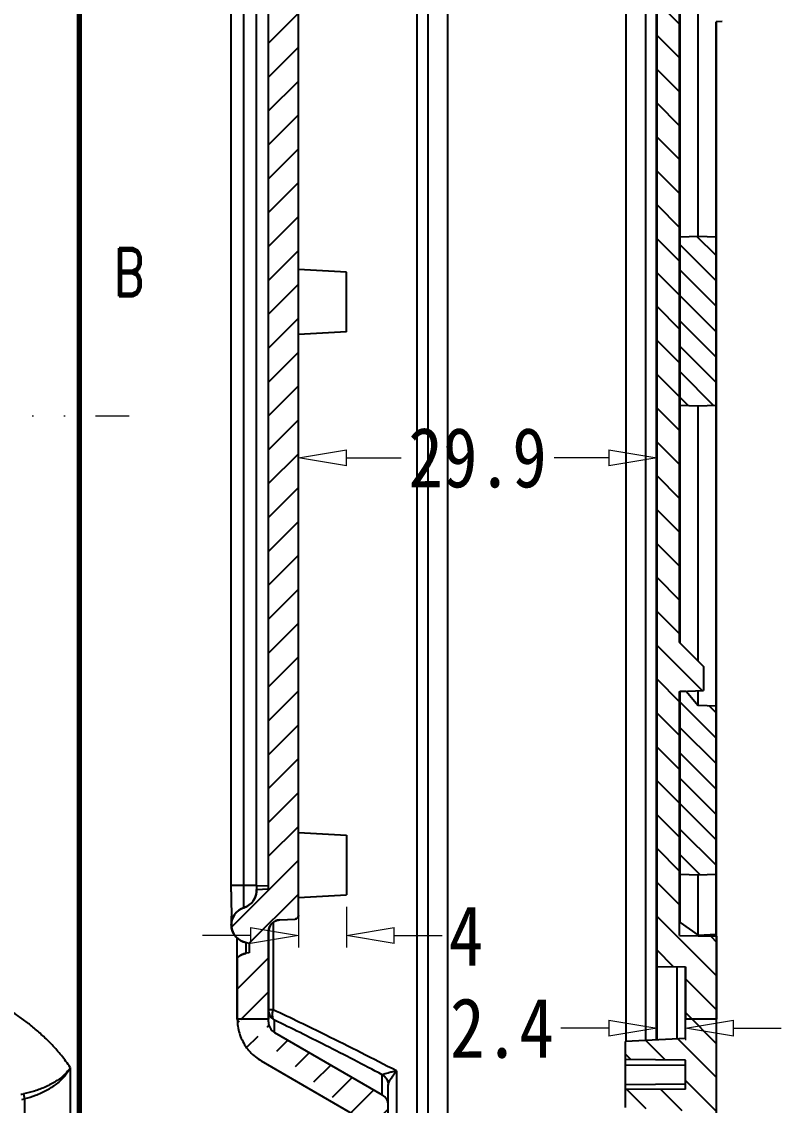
# Model space of a CAD drawing. Header units: millimetres. Extents: x 1786 to 4339, y -2795 to -1928.
# Drawn here: x 4002.5 to 4065.9, y -2718.5 to -2628 of the extents above; entities that cross this region are included whole.
import ezdxf
from ezdxf.enums import TextEntityAlignment as Align

# ---------------------------------------------------------------- set-up
doc = ezdxf.new("R2010")
doc.units = ezdxf.units.MM
doc.linetypes.add('DIVIDE', pattern=[31.75, 12.7, -6.35, 0, -6.35, 0, -6.35])
doc.layers.add('dim', color=3, linetype='Continuous', lineweight=9)
doc.layers.add('hatch', color=56, linetype='Continuous', lineweight=9)
doc.styles.add('FFS', font='SIMFANG.TTF', dxfattribs={"width": 0.85})
doc.styles.add('LongTou', font='romand.shx', dxfattribs={"width": 0.8, "bigfont": 'whgdtxt.shx'})
doc.dimstyles.new('YanXiu', dxfattribs={"dimtxt": 2.5, "dimasz": 2.2, "dimexe": 1, "dimexo": 0.6, "dimgap": 0.66, "dimtad": 0, "dimzin": 9, "dimdsep": 46, "dimtxsty": 'FFS', "dimblk": 'CLOSEDBLANK', "dimcen": 0, "dimclrd": 256, "dimclre": 131, "dimclrt": 42, "dimazin": 2, "dimtfac": 1, "dimtofl": 0, "dimtmove": 0, "dimatfit": 3, "dimldrblk": 'CLOSEDBLANK', "dimfxl": 1, "dimlwd": 5, "dimlwe": 5, "dimarcsym": 0})

# ---------------------------------------------------------------- blocks, each defined once
blk = doc.blocks.new('_ClosedBlank')
at = {"color": 0, "linetype": 'ByBlock', "lineweight": -2}
for p, q in [((-1, 0.167), (0, 0)), ((-1, 0.167), (-1, -0.167)), ((0, 0), (-1, -0.167))]:
    blk.add_line(p, q, dxfattribs=at)
blk = doc.blocks.new('*D198')
at = {"layer": 'Defpoints', "color": 0}
for p in [(4055.503, -2664.466), (4055.503, -2669.492), (4025.603, -2670.425)]:
    blk.add_point(p, dxfattribs=at)
at = {"layer": 'dim', "color": 131, "lineweight": 5}
for p, q in [((4025.603, -2669.425), (4025.603, -2663.466)), ((4055.503, -2668.493), (4055.503, -2663.466))]:
    blk.add_line(p, q, dxfattribs=at)
at = {"layer": 'dim', "lineweight": 5}
for p, q in [((4029.603, -2664.466), (4034.166, -2664.466)), ((4051.503, -2664.466), (4046.94, -2664.466))]:
    blk.add_line(p, q, dxfattribs=at)
at = {"layer": 'dim', "lineweight": 5, "xscale": 4, "yscale": 4, "zscale": 4, "rotation": 180}
blk.add_blockref('_ClosedBlank', (4025.603, -2664.466), dxfattribs=at)
at = {"layer": 'dim', "lineweight": 5, "xscale": 4, "yscale": 4, "zscale": 4}
blk.add_blockref('_ClosedBlank', (4055.503, -2664.466), dxfattribs=at)
at = {"layer": 'dim', "color": 42, "insert": (4040.553, -2664.466), "char_height": 5, "attachment_point": 5, "style": 'FFS'}
blk.add_mtext('29.9', dxfattribs=at)
blk = doc.blocks.new('*D187')
at = {"layer": 'Defpoints', "color": 0}
for p in [(4055.503, -2706.919), (4057.903, -2706.961), (4055.503, -2712.087)]:
    blk.add_point(p, dxfattribs=at)
at = {"layer": 'dim', "color": 131, "lineweight": 5}
for p, q in [((4055.503, -2707.919), (4055.503, -2713.087)), ((4057.903, -2707.961), (4057.903, -2713.087))]:
    blk.add_line(p, q, dxfattribs=at)
at = {"layer": 'dim', "lineweight": 5}
for p, q in [((4051.503, -2712.087), (4047.503, -2712.087)), ((4061.903, -2712.087), (4065.903, -2712.087))]:
    blk.add_line(p, q, dxfattribs=at)
at = {"layer": 'dim', "lineweight": 5, "xscale": 4, "yscale": 4, "zscale": 4}
blk.add_blockref('_ClosedBlank', (4055.503, -2712.087), dxfattribs=at)
at = {"layer": 'dim', "lineweight": 5, "xscale": 4, "yscale": 4, "zscale": 4, "rotation": 180}
blk.add_blockref('_ClosedBlank', (4057.903, -2712.087), dxfattribs=at)
at = {"layer": 'dim', "color": 42, "insert": (4042.587, -2712.087), "char_height": 5, "attachment_point": 5, "style": 'FFS'}
blk.add_mtext('2.4', dxfattribs=at)
blk = doc.blocks.new('*D183')
at = {"layer": 'Defpoints', "color": 0}
for p in [(4025.603, -2701.162), (4029.603, -2700.952), (4029.603, -2704.347)]:
    blk.add_point(p, dxfattribs=at)
at = {"layer": 'dim', "color": 131, "lineweight": 5}
for p, q in [((4025.603, -2702.161), (4025.603, -2705.347)), ((4029.603, -2701.952), (4029.603, -2705.347))]:
    blk.add_line(p, q, dxfattribs=at)
at = {"layer": 'dim', "lineweight": 5}
for p, q in [((4021.603, -2704.347), (4017.603, -2704.347)), ((4033.603, -2704.347), (4037.603, -2704.347))]:
    blk.add_line(p, q, dxfattribs=at)
at = {"layer": 'dim', "lineweight": 5, "xscale": 4, "yscale": 4, "zscale": 4}
blk.add_blockref('_ClosedBlank', (4025.603, -2704.347), dxfattribs=at)
at = {"layer": 'dim', "lineweight": 5, "xscale": 4, "yscale": 4, "zscale": 4, "rotation": 180}
blk.add_blockref('_ClosedBlank', (4029.603, -2704.347), dxfattribs=at)
at = {"layer": 'dim', "color": 42, "insert": (4039.59, -2704.347), "char_height": 5, "attachment_point": 5, "style": 'FFS'}
blk.add_mtext('4', dxfattribs=at)
blk = doc.blocks.new('*u211')
at = {"linetype": 'Continuous'}
h = blk.add_hatch(dxfattribs=at)
h.set_pattern_fill('DEFAULT__3', color=2, scale=2, angle=45, style=0, pattern_type=0)
h.set_pattern_definition([(45, (-563.63, -168.1387), (-1.4142136, 1.4142136), [])])
edge = h.paths.add_edge_path()
edge.add_line((-76.343, 62.716), (-76.343, 70.579))
edge.add_line((-73.743, 70.579), (-76.343, 70.579))
edge.add_line((-73.743, 62.716), (-73.743, 70.579))
edge.add_arc((-61.445, 62.717), 12.298, 180.00036, 180.75621)
edge.add_line((-73.742, 62.554), (-60.843, 62.216))
edge.add_line((-60.843, 60.466), (-60.843, 62.216))
edge.add_line((-73.518, 60.356), (-60.843, 60.466))
edge.add_spline(control_points=[(-73.518, 60.356), (-73.366, 59.563), (-73.14, 58.794), (-72.847, 58.071)], knot_values=[0, 0, 0, 0, 1, 1, 1, 1], degree=3, periodic=0)
edge.add_line((-72.847, 58.071), (-60.843, 57.966))
edge.add_line((-60.843, 56.216), (-60.843, 57.966))
edge.add_line((-63.943, 56.135), (-60.843, 56.216))
edge.add_line((-63.943, 51.968), (-63.943, 56.135))
edge.add_spline(control_points=[(-63.943, 51.968), (-63.61, 51.929), (-63.277, 51.898), (-62.943, 51.874)], knot_values=[0, 0, 0, 0, 1, 1, 1, 1], weights=[1, 0.999832, 0.999832, 1], degree=3, periodic=0)
edge.add_line((-62.943, 50.644), (-62.943, 51.874))
edge.add_line((-62.943, 50.644), (-61.343, 50.616))
edge.add_line((-61.343, 49.216), (-61.343, 50.616))
edge.add_spline(control_points=[(-67.757, 50.053), (-65.662, 49.497), (-63.511, 49.216), (-61.343, 49.216)], knot_values=[0, 0, 0, 0, 1, 1, 1, 1], weights=[1, 0.994397, 0.994397, 1], degree=3, periodic=0)
edge.add_spline(control_points=[(-76.343, 62.716), (-76.343, 61.867), (-76.201, 60.168), (-75.571, 57.717), (-74.548, 55.459), (-73.171, 53.479), (-71.494, 51.855), (-69.661, 50.699), (-68.371, 50.216), (-67.757, 50.053)], knot_values=[0, 0, 0, 0, 0.145497, 0.290994, 0.436492, 0.581989, 0.727486, 0.872983, 1, 1, 1, 1], degree=3, periodic=0)
edge = h.paths.add_edge_path()
edge.add_line((-73.743, 70.579), (-76.343, 70.579))
edge.add_line((-73.743, 70.579), (-76.343, 70.579))
edge = h.paths.add_edge_path()
edge.add_line((-76.343, 75.432), (-76.343, 70.579))
edge.add_arc((-76.846, 75.433), 0.503, 359.94604, 419.80908)
edge.add_line((-84.343, 80.364), (-76.593, 75.867))
edge.add_spline(control_points=[(-86.343, 83.854), (-86.343, 83.65), (-86.314, 83.248), (-86.181, 82.661), (-85.962, 82.099), (-85.663, 81.576), (-85.288, 81.103), (-84.847, 80.691), (-84.517, 80.465), (-84.343, 80.364)], knot_values=[0, 0, 0, 0, 0.142857, 0.285714, 0.428571, 0.571429, 0.714286, 0.857143, 1, 1, 1, 1], degree=3, periodic=0)
edge.add_line((-83.743, 83.854), (-86.343, 83.854))
edge.add_line((-83.743, 83.613), (-83.743, 83.854))
edge.add_arc((-82.737, 83.612), 1.006, 179.94008, 239.79647)
edge.add_line((-83.243, 82.743), (-74.243, 77.521))
edge.add_arc((-74.749, 76.651), 1.006, 359.94309, 419.80396)
edge.add_line((-73.743, 76.65), (-73.743, 70.579))
edge.add_line((-73.743, 70.579), (-76.343, 70.579))
edge = h.paths.add_edge_path()
edge.add_line((-83.743, 83.854), (-86.343, 83.854))
edge.add_line((-83.743, 83.854), (-86.343, 83.854))
edge = h.paths.add_edge_path()
edge.add_line((-68.843, 217.416), (-69.943, 217.416))
edge.add_line((-68.843, 216.559), (-68.843, 217.416))
edge.add_spline(control_points=[(-69.557, 215.935), (-69.479, 216.29), (-69.205, 216.529), (-68.843, 216.559)], knot_values=[0, 0, 0, 0, 1, 1, 1, 1], weights=[1, 0.870132, 0.870132, 1], degree=3, periodic=0)
edge.add_spline(control_points=[(-69.557, 215.935), (-69.587, 215.798), (-69.623, 215.663), (-69.665, 215.53)], knot_values=[0, 0, 0, 0, 1, 1, 1, 1], weights=[1, 0.999415, 0.999415, 1], degree=3, periodic=0)
edge.add_spline(control_points=[(-69.665, 215.53), (-70.195, 215.389), (-70.721, 215.235), (-71.243, 215.067)], knot_values=[0, 0, 0, 0, 1, 1, 1, 1], weights=[1, 0.999785, 0.999785, 1], degree=3, periodic=0)
edge.add_spline(control_points=[(-83.743, 197.928), (-83.743, 206.037), (-78.965, 212.589), (-71.243, 215.067)], knot_values=[0, 0, 0, 0, 1, 1, 1, 1], weights=[1, 0.871964, 0.871964, 1], degree=3, periodic=0)
edge.add_line((-83.743, 197.928), (-83.743, 196.296))
edge.add_spline(control_points=[(-83.743, 196.296), (-83.743, 195.735), (-83.356, 195.327), (-82.795, 195.298)], knot_values=[0, 0, 0, 0, 1, 1, 1, 1], weights=[1, 0.816916, 0.816916, 1], degree=3, periodic=0)
edge.add_line((-82.795, 195.298), (-81.527, 195.231))
edge.add_spline(control_points=[(-81.243, 194.932), (-81.243, 195.1), (-81.359, 195.223), (-81.527, 195.231)], knot_values=[0, 0, 0, 0, 1, 1, 1, 1], weights=[1, 0.816916, 0.816916, 1], degree=3, periodic=0)
edge.add_line((-81.243, 92.501), (-81.243, 194.932))
edge.add_spline(control_points=[(-81.243, 92.501), (-81.243, 92.333), (-81.359, 92.21), (-81.527, 92.202)], knot_values=[0, 0, 0, 0, 1, 1, 1, 1], weights=[1, 0.816916, 0.816916, 1], degree=3, periodic=0)
edge.add_line((-82.795, 92.135), (-81.527, 92.202))
edge.add_spline(control_points=[(-83.743, 91.137), (-83.743, 91.698), (-83.356, 92.106), (-82.795, 92.135)], knot_values=[0, 0, 0, 0, 1, 1, 1, 1], weights=[1, 0.816916, 0.816916, 1], degree=3, periodic=0)
edge.add_line((-83.743, 91.137), (-83.743, 83.854))
edge.add_line((-83.743, 83.854), (-86.343, 83.854))
edge.add_line((-86.343, 88.983), (-86.343, 83.854))
edge.add_spline(control_points=[(-86.343, 88.983), (-86.133, 89.172), (-85.878, 89.295), (-85.6, 89.344)], knot_values=[0, 0, 0, 0, 1, 1, 1, 1], weights=[1, 0.974359, 0.974359, 1], degree=3, periodic=0)
edge.add_line((-85.343, 89.39), (-85.6, 89.344))
edge.add_line((-85.343, 90.19), (-85.343, 89.39))
edge.add_line((-85.6, 90.235), (-85.343, 90.19))
edge.add_spline(control_points=[(-85.6, 90.235), (-87.55, 90.579), (-87.68, 92.554), (-85.792, 93.151)], knot_values=[0, 0, 0, 0, 1, 1, 1, 1], weights=[1, 0.492007, 0.492007, 1], degree=3, periodic=0)
edge.add_spline(control_points=[(-84.743, 94.664), (-84.706, 93.952), (-85.112, 93.366), (-85.792, 93.151)], knot_values=[0, 0, 0, 0, 1, 1, 1, 1], weights=[1, 0.860596, 0.860596, 1], degree=3, periodic=0)
edge.add_line((-84.743, 94.664), (-83.743, 94.716))
edge.add_line((-83.743, 94.716), (-83.743, 192.716))
edge.add_line((-84.743, 192.769), (-83.743, 192.716))
edge.add_spline(control_points=[(-84.743, 192.769), (-84.706, 193.481), (-85.112, 194.067), (-85.792, 194.282)], knot_values=[0, 0, 0, 0, 1, 1, 1, 1], weights=[1, 0.860596, 0.860596, 1], degree=3, periodic=0)
edge.add_spline(control_points=[(-85.6, 197.198), (-87.55, 196.854), (-87.68, 194.879), (-85.792, 194.282)], knot_values=[0, 0, 0, 0, 1, 1, 1, 1], weights=[1, 0.492007, 0.492007, 1], degree=3, periodic=0)
edge.add_line((-85.6, 197.198), (-85.343, 197.243))
edge.add_line((-85.343, 198.043), (-85.343, 197.243))
edge.add_line((-85.343, 198.043), (-85.6, 198.089))
edge.add_spline(control_points=[(-86.343, 198.45), (-86.132, 198.261), (-85.878, 198.138), (-85.6, 198.089)], knot_values=[0, 0, 0, 0, 1, 1, 1, 1], weights=[1, 0.974376, 0.974376, 1], degree=3, periodic=0)
edge.add_spline(control_points=[(-86.343, 198.45), (-86.306, 206.61), (-81.82, 213.426), (-74.341, 216.69)], knot_values=[0, 0, 0, 0, 1, 1, 1, 1], weights=[1, 0.891922, 0.891922, 1], degree=3, periodic=0)
edge.add_spline(control_points=[(-74.341, 216.69), (-73.229, 217.175), (-72.356, 218.018), (-71.832, 219.112)], knot_values=[0, 0, 0, 0, 1, 1, 1, 1], weights=[1, 0.958133, 0.958133, 1], degree=3, periodic=0)
edge.add_spline(control_points=[(-71.832, 219.112), (-71.664, 219.463), (-71.336, 219.673), (-70.947, 219.68)], knot_values=[0, 0, 0, 0, 1, 1, 1, 1], weights=[1, 0.900541, 0.900541, 1], degree=3, periodic=0)
edge.add_line((-70.947, 219.68), (-68.843, 219.716))
edge.add_line((-68.843, 218.816), (-68.843, 219.716))
edge.add_line((-68.843, 218.816), (-69.943, 218.816))
edge.add_line((-69.943, 217.416), (-69.943, 218.816))
h = blk.add_hatch(dxfattribs=at)
h.set_pattern_fill('DEFAULT__5', color=2, scale=2, angle=-45, style=0, pattern_type=0)
h.set_pattern_definition([(315, (-560.8015, -168.1387), (1.4142136, 1.4142136), [])])
edge = h.paths.add_edge_path()
edge.add_line((-46.343, 62.716), (-46.343, 70.579))
edge.add_arc((-61.637, 62.717), 15.294, 357.51528, 359.99933)
edge.add_line((-46.357, 62.054), (-56.343, 61.966))
edge.add_line((-56.343, 60.856), (-56.343, 61.966))
edge.add_line((-56.343, 60.856), (-60.843, 60.816))
edge.add_line((-60.843, 60.816), (-60.843, 62.316))
edge.add_line((-60.843, 62.316), (-61.343, 62.605))
edge.add_line((-61.343, 62.605), (-61.343, 63.216))
edge.add_line((-48.943, 63.866), (-61.343, 63.216))
edge.add_line((-48.943, 63.866), (-48.943, 70.579))
edge.add_line((-46.343, 70.579), (-48.943, 70.579))
edge = h.paths.add_edge_path()
edge.add_line((-61.343, 49.716), (-61.343, 50.616))
edge.add_line((-61.343, 50.616), (-62.643, 50.639))
edge.add_line((-62.843, 50.843), (-62.643, 50.639))
edge.add_line((-62.843, 50.843), (-62.843, 51.79))
edge.add_line((-61.343, 51.816), (-62.843, 51.79))
edge.add_spline(control_points=[(-61.343, 51.816), (-60.474, 51.816), (-59.606, 51.867), (-58.743, 51.968)], knot_values=[0, 0, 0, 0, 1, 1, 1, 1], weights=[1, 0.998873, 0.998873, 1], degree=3, periodic=0)
edge.add_line((-58.743, 51.968), (-58.743, 55.08))
edge.add_line((-58.743, 55.08), (-61.343, 55.216))
edge.add_line((-61.343, 55.216), (-61.343, 55.828))
edge.add_line((-60.843, 56.116), (-61.343, 55.828))
edge.add_line((-60.843, 56.116), (-60.843, 57.616))
edge.add_line((-56.343, 57.577), (-60.843, 57.616))
edge.add_line((-56.343, 56.466), (-56.343, 57.577))
edge.add_line((-47.737, 56.391), (-56.343, 56.466))
edge.add_spline(control_points=[(-54.929, 50.053), (-54.315, 50.216), (-53.025, 50.699), (-51.192, 51.855), (-49.515, 53.479), (-48.41, 55.068), (-47.881, 56.089), (-47.738, 56.391)], knot_values=[0, 0, 0, 0, 0.203938, 0.437548, 0.671158, 0.904769, 1, 1, 1, 1], degree=3, periodic=0)
edge.add_spline(control_points=[(-60.843, 49.221), (-58.843, 49.261), (-56.862, 49.54), (-54.929, 50.053)], knot_values=[0, 0, 0, 0, 1, 1, 1, 1], weights=[1, 0.995227, 0.995227, 1], degree=3, periodic=0)
edge.add_line((-60.843, 49.221), (-60.843, 49.69))
edge.add_line((-60.843, 49.69), (-61.343, 49.716))
edge = h.paths.add_edge_path()
edge.add_line((-46.343, 70.579), (-48.943, 70.579))
edge.add_line((-46.343, 70.579), (-48.943, 70.579))
edge = h.paths.add_edge_path()
edge.add_line((-46.343, 70.579), (-46.343, 83.854))
edge.add_line((-46.343, 70.579), (-48.943, 70.579))
edge.add_line((-48.943, 70.579), (-48.943, 76.204))
edge.add_line((-48.943, 76.204), (-53.943, 76.466))
edge.add_line((-53.943, 76.466), (-53.943, 77.966))
edge.add_line((-48.943, 78.01), (-53.943, 77.966))
edge.add_line((-48.943, 78.01), (-48.943, 80.423))
edge.add_line((-48.943, 80.423), (-53.943, 80.466))
edge.add_line((-53.943, 80.466), (-53.943, 81.966))
edge.add_line((-48.943, 82.229), (-53.943, 81.966))
edge.add_line((-48.943, 82.229), (-48.943, 83.854))
edge.add_line((-46.343, 83.854), (-48.943, 83.854))
edge = h.paths.add_edge_path()
edge.add_line((-46.343, 83.854), (-48.943, 83.854))
edge.add_line((-46.343, 83.854), (-48.943, 83.854))
edge = h.paths.add_edge_path()
edge.add_line((-46.343, 205.716), (-46.343, 174.271))
edge.add_line((-47.92, 174.243), (-46.343, 174.271))
edge.add_spline(control_points=[(-47.92, 174.243), (-48.815, 174.227), (-49.443, 173.589), (-49.443, 172.693)], knot_values=[0, 0, 0, 0, 1, 1, 1, 1], weights=[1, 0.808834, 0.808834, 1], degree=3, periodic=0)
edge.add_line((-49.443, 115.281), (-49.443, 172.693))
edge.add_line((-49.443, 115.281), (-47.443, 113.281))
edge.add_line((-47.443, 113.281), (-47.443, 111.281))
edge.add_line((-49.443, 111.211), (-47.443, 111.281))
edge.add_line((-49.443, 90.816), (-49.443, 111.211))
edge.add_line((-49.443, 90.816), (-46.343, 90.762))
edge.add_line((-46.343, 90.762), (-46.343, 83.854))
edge.add_line((-46.343, 83.854), (-48.943, 83.854))
edge.add_line((-48.943, 88.207), (-48.943, 83.854))
edge.add_line((-51.343, 88.249), (-48.943, 88.207))
edge.add_line((-51.343, 176.784), (-51.343, 88.249))
edge.add_line((-51.343, 176.784), (-48.943, 176.826))
edge.add_line((-48.943, 205.716), (-48.943, 176.826))
edge.add_spline(control_points=[(-51.879, 213.577), (-51.21, 212.865), (-49.635, 210.605), (-48.943, 207.596), (-48.943, 205.716)], knot_values=[0, 0, 0, 0, 0.375195, 1, 1, 1, 1], degree=3, periodic=0)
edge.add_spline(control_points=[(-53.132, 215.983), (-52.943, 215.075), (-52.515, 214.253), (-51.879, 213.577)], knot_values=[0, 0, 0, 0, 1, 1, 1, 1], weights=[1, 0.975011, 0.975011, 1], degree=3, periodic=0)
edge.add_spline(control_points=[(-53.132, 215.983), (-53.206, 216.341), (-53.479, 216.584), (-53.843, 216.616)], knot_values=[0, 0, 0, 0, 1, 1, 1, 1], weights=[1, 0.86902, 0.86902, 1], degree=3, periodic=0)
edge.add_line((-53.843, 216.616), (-53.843, 217.416))
edge.add_line((-52.743, 217.416), (-53.843, 217.416))
edge.add_line((-52.743, 217.416), (-52.743, 218.816))
edge.add_line((-52.743, 218.816), (-53.843, 218.816))
edge.add_line((-53.843, 218.816), (-53.843, 219.716))
edge.add_line((-53.843, 219.716), (-51.677, 219.565))
edge.add_spline(control_points=[(-50.75, 218.655), (-50.795, 219.168), (-51.163, 219.529), (-51.677, 219.565)], knot_values=[0, 0, 0, 0, 1, 1, 1, 1], weights=[1, 0.840271, 0.840271, 1], degree=3, periodic=0)
edge.add_line((-50.658, 217.604), (-50.75, 218.655))
edge.add_spline(control_points=[(-50.658, 217.604), (-50.568, 216.577), (-50.174, 215.624), (-49.513, 214.833)], knot_values=[0, 0, 0, 0, 1, 1, 1, 1], weights=[1, 0.969315, 0.969315, 1], degree=3, periodic=0)
edge.add_spline(control_points=[(-49.513, 214.833), (-49.042, 214.27), (-48.185, 213.044), (-47.156, 210.835), (-46.497, 208.35), (-46.343, 206.613), (-46.343, 205.716)], knot_values=[0, 0, 0, 0, 0.25, 0.5, 0.75, 1, 1, 1, 1], degree=3, periodic=0)
h = blk.add_hatch(dxfattribs=at)
h.set_pattern_fill('DEFAULT__2', color=2, scale=1.5, angle=-45, style=0, pattern_type=0)
h.set_pattern_definition([(315, (-561.155, -168.4922), (1.06066, 1.06066), [])])
edge = h.paths.add_edge_path()
edge.add_line((-49.393, 95.92), (-49.393, 111.213))
edge.add_line((-49.393, 111.213), (-48.893, 111.231))
edge.add_line((-48.893, 111.231), (-47.893, 110.031))
edge.add_line((-46.393, 109.978), (-47.893, 110.031))
edge.add_line((-46.393, 95.92), (-46.393, 109.978))
edge.add_line((-46.393, 95.92), (-47.893, 95.868))
edge.add_line((-47.893, 95.868), (-49.393, 95.92))
edge = h.paths.add_edge_path()
edge.add_line((-49.393, 135.083), (-49.393, 149.141))
edge.add_line((-47.893, 149.193), (-49.393, 149.141))
edge.add_line((-46.393, 149.141), (-47.893, 149.193))
edge.add_line((-46.393, 135.083), (-46.393, 149.141))
edge.add_line((-46.393, 135.083), (-47.893, 135.031))
edge.add_line((-47.893, 135.031), (-49.393, 135.083))
at = {"color": 7, "linetype": 'Continuous'}
for p, q in [((-71.343, 64.216, 0), (-71.343, 204.216, 0)), ((-71.325, 64.422, 0), (-71.325, 204.011, 0)), ((-99.643, 71.216, 0), (-99.643, 197.216, 0)), ((-99.638, 71.216, 0), (-99.638, 197.216, 0)), ((-99.517, 71.216, 0), (-99.517, 197.216, 0)), ((-99.374, 71.217, 0), (-99.374, 197.217, 0)), ((-70.434, 197.216, 0), (-70.434, 71.216, 0)), ((-68.807, 197.216, 0), (-68.807, 71.217, 0)), ((-81.243, 92.501, 0), (-81.243, 194.932, 0)), ((-81.243, 92.501, 0), (-81.243, 194.932, 0)), ((-83.743, 94.716, 0), (-83.743, 192.716, 0)), ((-83.743, 94.716, 0), (-83.743, 192.716, 0)), ((-86.843, 94.467, 0), (-86.843, 192.417, 0)), ((-85.792, 95.016, 0), (-85.792, 192.417, 0)), ((-84.743, 95.016, 0), (-84.743, 192.417, 0)), ((-53.879, 81.966, 0), (-53.879, 186.467, 0)), ((-52.252, 82.055, 0), (-52.252, 186.378, 0)), ((-51.361, 82.102, 0), (-51.361, 186.331, 0)), ((-51.343, 186.33, 0), (-51.343, 82.103, 0)), ((-51.343, 176.784, 0), (-51.343, 88.249, 0)), ((-47.893, 149.193, 0), (-47.893, 174.193, 0)), ((-49.443, 115.281, 0), (-49.443, 172.693, 0)), ((-49.443, 115.281, 0), (-49.443, 172.693, 0)), ((-49.393, 115.231, 0), (-49.393, 172.693, 0)), ((-45.893, 167.125, 0), (-46.393, 167.116, 0)), ((-46.393, 90.946, 0), (-46.393, 167.116, 0)), ((-46.343, 62.716, 0), (-46.343, 167.116, 0)), ((-47.893, 149.193, 0), (-49.393, 149.141, 0)), ((-47.893, 149.193, 0), (-49.393, 149.141, 0)), ((-49.393, 135.083, 0), (-49.393, 149.141, 0)), ((-46.393, 149.141, 0), (-47.893, 149.193, 0)), ((-46.393, 149.141, 0), (-47.893, 149.193, 0)), ((-46.393, 135.083, 0), (-46.393, 149.141, 0)), ((-77.243, 146.216, 0), (-81.243, 146.426, 0)), ((-77.243, 141.216, 0), (-77.243, 146.216, 0)), ((-77.243, 141.216, 0), (-81.243, 141.007, 0)), ((-47.893, 135.031, 0), (-49.393, 135.083, 0)), ((-47.893, 135.031, 0), (-49.393, 135.083, 0)), ((-46.393, 135.083, 0), (-47.893, 135.031, 0)), ((-46.393, 135.083, 0), (-47.893, 135.031, 0)), ((-47.893, 113.731, 0), (-47.893, 135.031, 0)), ((-49.443, 115.281, 0), (-47.443, 113.281, 0)), ((-49.443, 115.281, 0), (-47.443, 113.281, 0)), ((-47.443, 113.281, 0), (-47.443, 111.281, 0)), ((-47.443, 113.281, 0), (-47.443, 111.281, 0)), ((-49.443, 111.211, 0), (-47.443, 111.281, 0)), ((-49.443, 111.211, 0), (-47.443, 111.281, 0)), ((-49.443, 90.816, 0), (-49.443, 111.211, 0)), ((-49.443, 90.816, 0), (-49.443, 111.211, 0)), ((-49.393, 111.213, 0), (-48.893, 111.231, 0)), ((-49.393, 95.92, 0), (-49.393, 111.213, 0)), ((-49.393, 91.918, 0), (-49.393, 111.213, 0)), ((-48.893, 111.231, 0), (-47.893, 110.031, 0)), ((-48.893, 111.231, 0), (-47.893, 110.031, 0)), ((-47.893, 110.031, 0), (-47.893, 111.266, 0)), ((-46.393, 109.978, 0), (-47.893, 110.031, 0)), ((-46.393, 109.978, 0), (-47.893, 110.031, 0)), ((-46.393, 95.92, 0), (-46.393, 109.978, 0)), ((-81.243, 99.426, 0), (-77.243, 99.216, 0)), ((-77.243, 99.216, 0), (-77.243, 94.216, 0)), ((-47.893, 95.868, 0), (-49.393, 95.92, 0)), ((-47.893, 95.868, 0), (-49.393, 95.92, 0)), ((-46.393, 95.92, 0), (-47.893, 95.868, 0)), ((-46.393, 95.92, 0), (-47.893, 95.868, 0)), ((-84.741, 95.016, 0), (-86.843, 95.016, 0)), ((-85.792, 93.151, 0), (-85.792, 95.016, 0)), ((-84.743, 94.964, 0), (-83.743, 95.016, 0)), ((-47.893, 90.868, 0), (-47.893, 95.868, 0)), ((-84.743, 94.664, 0), (-83.743, 94.716, 0)), ((-84.743, 94.664, 0), (-83.743, 94.716, 0)), ((-84.743, 94.664, 0), (-84.741, 94.586, 0)), ((-81.243, 94.007, 0), (-77.243, 94.216, 0)), ((-83.341, 91.916, 0), (-83.341, 84.624, 0)), ((-82.795, 92.135, 0), (-81.527, 92.202, 0)), ((-82.795, 92.135, 0), (-81.527, 92.202, 0)), ((-49.393, 91.918, 0), (-47.893, 90.868, 0)), ((-86.343, 83.85, 0), (-86.343, 90.633, 0)), ((-83.743, 91.137, 0), (-83.743, 83.854, 0)), ((-83.743, 83.613, 0), (-83.743, 91.137, 0)), ((-49.443, 90.816, 0), (-46.343, 90.762, 0)), ((-49.443, 90.816, 0), (-46.343, 90.762, 0)), ((-47.893, 90.868, 0), (-46.393, 90.946, 0)), ((-46.343, 90.762, 0), (-46.343, 83.854, 0)), ((-85.6, 90.235, 0), (-85.343, 90.19, 0)), ((-85.6, 89.344, 0), (-85.6, 90.235, 0)), ((-85.6, 90.235, 0), (-85.343, 90.19, 0)), ((-85.343, 90.19, 0), (-85.343, 89.39, 0)), ((-85.343, 90.19, 0), (-85.343, 89.39, 0)), ((-86.343, 88.983, 0), (-86.343, 83.854, 0)), ((-85.343, 89.39, 0), (-85.6, 89.344, 0)), ((-85.343, 89.39, 0), (-85.6, 89.344, 0)), ((-51.343, 88.249, 0), (-48.943, 88.207, 0)), ((-51.343, 88.249, 0), (-48.943, 88.207, 0)), ((-49.625, 82.193, 0), (-49.625, 88.219, 0)), ((-48.943, 88.207, 0), (-48.943, 83.854, 0)), ((-48.943, 82.229, 0), (-48.943, 88.207, 0)), ((-83.341, 84.623, 0), (-83.743, 84.623, 0)), ((-83.743, 83.854, 0), (-86.343, 83.854, 0)), ((-83.743, 83.854, 0), (-86.343, 83.854, 0)), ((-83.743, 83.854, 0), (-86.343, 83.854, 0)), ((-83.743, 83.854, 0), (-86.343, 83.854, 0)), ((-83.743, 83.613, 0), (-83.743, 83.854, 0)), ((-83.243, 82.743, 0), (-83.243, 83.765, 0)), ((-48.943, 82.229, 0), (-48.943, 83.854, 0)), ((-46.343, 83.854, 0), (-48.943, 83.854, 0)), ((-46.343, 83.854, 0), (-48.943, 83.854, 0)), ((-46.343, 83.854, 0), (-48.943, 83.854, 0)), ((-46.343, 83.854, 0), (-48.943, 83.854, 0)), ((-46.343, 70.579, 0), (-46.343, 83.854, 0)), ((-83.243, 82.743, 0), (-74.243, 77.521, 0)), ((-83.243, 82.743, 0), (-74.243, 77.521, 0)), ((-48.943, 82.229, 0), (-53.943, 81.966, 0)), ((-48.943, 82.229, 0), (-53.943, 81.966, 0)), ((-53.943, 80.466, 0), (-53.943, 81.966, 0)), ((-53.943, 76.466, 0), (-53.943, 81.966, 0)), ((-100.286, 79.804, 0), (-100.286, 71.216, 0)), ((-84.343, 80.364, 0), (-76.593, 75.867, 0)), ((-84.343, 80.364, 0), (-76.593, 75.867, 0)), ((-48.943, 80.423, 0), (-53.943, 80.466, 0)), ((-48.943, 80.423, 0), (-53.943, 80.466, 0)), ((-53.943, 80.042, 0), (-48.943, 79.999, 0)), ((-48.943, 78.01, 0), (-48.943, 80.423, 0)), ((-48.943, 78.01, 0), (-48.943, 80.423, 0)), ((-74.243, 77.521, 0), (-74.243, 79.195, 0)), ((-73.061, 79.52, 0), (-73.061, 62.608, 0)), ((-73.743, 62.716, 0), (-73.743, 78.357, 0)), ((-53.943, 78.391, 0), (-48.943, 78.434, 0)), ((-48.943, 78.01, 0), (-53.943, 77.966, 0)), ((-48.943, 78.01, 0), (-53.943, 77.966, 0)), ((-53.943, 76.466, 0), (-53.943, 77.966, 0)), ((-104.181, 77.606, 0), (-104.094, 77.186, 0)), ((-104.095, 77.185, 0), (-104.094, 71.216, 0))]:
    blk.add_line(p, q, dxfattribs=at)
at = {"color": 7, "linetype": 'Continuous', "elevation": 0}
for points in [[(-86.843, 94.467), (-86.843, 93.557), (-86.842, 92.762), (-86.843, 92.169), (-86.842, 91.824), (-86.843, 91.745)], [(-74.233, 79.199), (-74.238, 79.197), (-74.243, 79.195)]]:
    blk.add_lwpolyline(points, dxfattribs=at)
at = {"color": 7, "linetype": 'Continuous'}
for centre, radius, start, end in [((-77.665, 95.017, 0), 7.078, 180.00618, 180.43036), ((-86.245, 94.585, 0), 1.504, 287.53829, 3), ((-85.339, 91.716, 0), 1.504, 107.53829, 260), ((-81.543, 92.501, 0), 0.3, 273, 0), ((-82.743, 91.137, 0), 1, 93.00056, 180.01075), ((-85.339, 87.863, 0), 1.504, 100, 131.8846), ((-82.752, 84.624, 0), 0.991, 180.07172, 200.10905), ((-82.756, 84.624, 0), 0.988, 200.16276, 220.30022), ((-203.055, -169.009, 0), 280.466, 63.73881, 64.73271), ((-82.737, 83.612, 0), 1.006, 179.94008, 239.79647), ((-82.737, 83.612, 0), 1.006, 179.94008, 239.79647), ((-82.743, 84.636, 0), 1.004, 220.34435, 240.16182), ((-199.772, -156.606, 0), 267.127, 63.1158, 64.13632), ((-216.564, -196.367, 0), 310.977, 62.51889, 63.7371), ((-212.602, -181.912, 0), 295.501, 62.08118, 63.11583), ((-104.865, 81.159, 0), 3.618, 277.3601, 280.88461), ((-104.933, 81.231, 0), 4.132, 278.26377, 281.70473), ((-74.749, 76.651, 0), 1.006, 359.94309, 59.80396), ((-74.749, 76.651, 0), 1.006, 359.94309, 59.80396)]:
    blk.add_arc(centre, radius, start, end, dxfattribs=at)
for points, start_tangent, end_tangent in [([(-84.743, 94.664, 0), (-84.742, 94.65, 0), (-84.742, 94.635, 0), (-84.741, 94.621, 0), (-84.741, 94.606, 0), (-84.741, 94.592, 0), (-84.741, 94.577, 0), (-84.741, 94.562, 0), (-84.741, 94.548, 0), (-84.742, 94.533, 0), (-84.742, 94.518, 0), (-84.743, 94.503, 0), (-84.744, 94.488, 0), (-84.745, 94.473, 0), (-84.746, 94.458, 0), (-84.748, 94.444, 0), (-84.749, 94.429, 0), (-84.751, 94.414, 0), (-84.753, 94.399, 0), (-84.755, 94.383, 0), (-84.757, 94.368, 0), (-84.759, 94.353, 0), (-84.761, 94.338, 0), (-84.764, 94.323, 0), (-84.767, 94.308, 0), (-84.77, 94.293, 0), (-84.773, 94.278, 0), (-84.776, 94.263, 0), (-84.779, 94.248, 0), (-84.783, 94.233, 0), (-84.787, 94.218, 0), (-84.79, 94.202, 0), (-84.795, 94.187, 0), (-84.799, 94.172, 0), (-84.803, 94.157, 0), (-84.808, 94.142, 0), (-84.812, 94.127, 0), (-84.817, 94.112, 0), (-84.822, 94.097, 0), (-84.827, 94.083, 0), (-84.833, 94.068, 0), (-84.838, 94.053, 0), (-84.844, 94.038, 0), (-84.85, 94.023, 0), (-84.856, 94.009, 0), (-84.862, 93.994, 0), (-84.868, 93.979, 0), (-84.875, 93.965, 0), (-84.881, 93.95, 0), (-84.888, 93.936, 0), (-84.895, 93.922, 0), (-84.902, 93.907, 0), (-84.91, 93.893, 0), (-84.917, 93.879, 0), (-84.925, 93.865, 0), (-84.932, 93.851, 0), (-84.94, 93.837, 0), (-84.948, 93.823, 0), (-84.957, 93.809, 0), (-84.965, 93.795, 0), (-84.973, 93.782, 0), (-84.982, 93.768, 0), (-84.991, 93.755, 0), (-85, 93.742, 0), (-85.009, 93.728, 0), (-85.018, 93.715, 0), (-85.028, 93.702, 0), (-85.037, 93.689, 0), (-85.047, 93.676, 0), (-85.056, 93.664, 0), (-85.066, 93.651, 0), (-85.076, 93.638, 0), (-85.087, 93.626, 0), (-85.097, 93.614, 0), (-85.107, 93.602, 0), (-85.118, 93.589, 0), (-85.128, 93.578, 0), (-85.139, 93.566, 0), (-85.15, 93.554, 0), (-85.161, 93.542, 0), (-85.172, 93.531, 0), (-85.183, 93.52, 0), (-85.195, 93.509, 0), (-85.206, 93.497, 0), (-85.218, 93.487, 0), (-85.229, 93.476, 0), (-85.241, 93.465, 0), (-85.253, 93.455, 0), (-85.265, 93.444, 0), (-85.277, 93.434, 0), (-85.289, 93.424, 0), (-85.301, 93.414, 0), (-85.314, 93.404, 0), (-85.326, 93.395, 0), (-85.338, 93.385, 0), (-85.351, 93.376, 0), (-85.364, 93.366, 0), (-85.376, 93.357, 0), (-85.389, 93.348, 0), (-85.402, 93.34, 0), (-85.415, 93.331, 0), (-85.428, 93.323, 0), (-85.441, 93.314, 0), (-85.454, 93.306, 0), (-85.467, 93.298, 0), (-85.48, 93.29, 0), (-85.493, 93.282, 0), (-85.507, 93.275, 0), (-85.52, 93.267, 0), (-85.533, 93.26, 0), (-85.547, 93.253, 0), (-85.56, 93.246, 0), (-85.574, 93.239, 0), (-85.587, 93.233, 0), (-85.601, 93.226, 0), (-85.614, 93.22, 0), (-85.628, 93.214, 0), (-85.641, 93.208, 0), (-85.655, 93.202, 0), (-85.669, 93.196, 0), (-85.682, 93.19, 0), (-85.696, 93.185, 0), (-85.71, 93.18, 0), (-85.723, 93.174, 0), (-85.737, 93.169, 0), (-85.751, 93.165, 0), (-85.765, 93.16, 0), (-85.778, 93.155, 0), (-85.792, 93.151, 0)], (0.052336, -0.99863), (-0.953516, -0.301343)), ([(-84.742, 94.849, 0), (-84.742, 94.752, 0), (-84.742, 94.687, 0), (-84.743, 94.664, 0)], (0.033366, -0.999443), (-0.99863, -0.052336)), ([(-84.743, 94.964, 0), (-84.742, 94.849, 0)], (0.007351, -0.999973), (0.033366, -0.999443)), ([(-85.6, 90.235, 0), (-85.611, 90.237, 0), (-85.622, 90.239, 0), (-85.634, 90.241, 0), (-85.645, 90.244, 0), (-85.657, 90.246, 0), (-85.668, 90.249, 0), (-85.68, 90.251, 0), (-85.691, 90.254, 0), (-85.703, 90.257, 0), (-85.715, 90.26, 0), (-85.726, 90.263, 0), (-85.738, 90.266, 0), (-85.75, 90.27, 0), (-85.762, 90.273, 0), (-85.774, 90.276, 0), (-85.786, 90.28, 0), (-85.798, 90.284, 0), (-85.81, 90.288, 0), (-85.822, 90.292, 0), (-85.834, 90.296, 0), (-85.846, 90.3, 0), (-85.858, 90.305, 0), (-85.87, 90.309, 0), (-85.883, 90.314, 0), (-85.895, 90.319, 0), (-85.907, 90.324, 0), (-85.919, 90.329, 0), (-85.932, 90.334, 0), (-85.944, 90.339, 0), (-85.956, 90.345, 0), (-85.969, 90.35, 0), (-85.981, 90.356, 0), (-85.994, 90.362, 0), (-86.006, 90.368, 0), (-86.018, 90.374, 0), (-86.031, 90.381, 0), (-86.043, 90.387, 0), (-86.056, 90.394, 0), (-86.068, 90.401, 0), (-86.081, 90.408, 0), (-86.093, 90.415, 0), (-86.105, 90.422, 0), (-86.118, 90.43, 0), (-86.13, 90.437, 0), (-86.143, 90.445, 0), (-86.155, 90.453, 0), (-86.167, 90.461, 0), (-86.18, 90.469, 0), (-86.192, 90.478, 0), (-86.204, 90.486, 0), (-86.217, 90.495, 0), (-86.229, 90.504, 0), (-86.241, 90.513, 0), (-86.253, 90.522, 0), (-86.265, 90.531, 0), (-86.277, 90.541, 0), (-86.289, 90.551, 0), (-86.301, 90.561, 0), (-86.313, 90.571, 0), (-86.325, 90.581, 0), (-86.337, 90.591, 0), (-86.349, 90.602, 0), (-86.36, 90.612, 0), (-86.372, 90.623, 0), (-86.384, 90.634, 0), (-86.395, 90.646, 0), (-86.407, 90.657, 0), (-86.418, 90.669, 0), (-86.429, 90.68, 0), (-86.44, 90.692, 0), (-86.452, 90.704, 0), (-86.463, 90.717, 0), (-86.474, 90.729, 0), (-86.484, 90.742, 0), (-86.495, 90.754, 0), (-86.506, 90.767, 0), (-86.516, 90.78, 0), (-86.527, 90.794, 0), (-86.537, 90.807, 0), (-86.547, 90.82, 0), (-86.557, 90.834, 0), (-86.567, 90.848, 0), (-86.577, 90.862, 0), (-86.586, 90.876, 0), (-86.596, 90.891, 0), (-86.605, 90.905, 0), (-86.615, 90.92, 0), (-86.624, 90.935, 0), (-86.633, 90.949, 0), (-86.642, 90.965, 0), (-86.65, 90.98, 0), (-86.659, 90.995, 0), (-86.667, 91.011, 0), (-86.675, 91.026, 0), (-86.683, 91.042, 0), (-86.691, 91.058, 0), (-86.699, 91.074, 0), (-86.706, 91.09, 0), (-86.714, 91.106, 0), (-86.721, 91.123, 0), (-86.728, 91.139, 0), (-86.735, 91.156, 0), (-86.741, 91.173, 0), (-86.748, 91.19, 0), (-86.754, 91.206, 0), (-86.76, 91.224, 0), (-86.766, 91.241, 0), (-86.771, 91.258, 0), (-86.777, 91.275, 0), (-86.782, 91.293, 0), (-86.787, 91.31, 0), (-86.792, 91.328, 0), (-86.797, 91.346, 0), (-86.801, 91.363, 0), (-86.805, 91.381, 0), (-86.809, 91.399, 0), (-86.813, 91.417, 0), (-86.816, 91.435, 0), (-86.82, 91.453, 0), (-86.823, 91.471, 0), (-86.826, 91.489, 0), (-86.828, 91.508, 0), (-86.831, 91.526, 0), (-86.833, 91.544, 0), (-86.835, 91.562, 0), (-86.837, 91.581, 0), (-86.838, 91.599, 0), (-86.84, 91.618, 0), (-86.841, 91.636, 0), (-86.842, 91.654, 0), (-86.842, 91.673, 0), (-86.843, 91.691, 0), (-86.843, 91.71, 0), (-86.843, 91.728, 0), (-86.843, 91.747, 0), (-86.842, 91.765, 0), (-86.842, 91.783, 0), (-86.841, 91.802, 0), (-86.839, 91.82, 0), (-86.838, 91.838, 0), (-86.836, 91.857, 0), (-86.835, 91.875, 0), (-86.833, 91.893, 0), (-86.83, 91.911, 0), (-86.828, 91.929, 0), (-86.825, 91.947, 0), (-86.822, 91.965, 0), (-86.819, 91.983, 0), (-86.816, 92.001, 0), (-86.812, 92.019, 0), (-86.809, 92.036, 0), (-86.805, 92.054, 0), (-86.8, 92.072, 0), (-86.796, 92.089, 0), (-86.792, 92.106, 0), (-86.787, 92.124, 0), (-86.782, 92.141, 0), (-86.777, 92.158, 0), (-86.771, 92.175, 0), (-86.766, 92.192, 0), (-86.76, 92.209, 0), (-86.754, 92.225, 0), (-86.748, 92.242, 0), (-86.742, 92.258, 0), (-86.736, 92.275, 0), (-86.729, 92.291, 0), (-86.722, 92.307, 0), (-86.715, 92.323, 0), (-86.708, 92.339, 0), (-86.701, 92.355, 0), (-86.693, 92.37, 0), (-86.686, 92.386, 0), (-86.678, 92.401, 0), (-86.67, 92.416, 0), (-86.662, 92.431, 0), (-86.654, 92.446, 0), (-86.646, 92.461, 0), (-86.637, 92.476, 0), (-86.629, 92.49, 0), (-86.62, 92.504, 0), (-86.611, 92.519, 0), (-86.602, 92.533, 0), (-86.593, 92.547, 0), (-86.584, 92.56, 0), (-86.575, 92.574, 0), (-86.565, 92.587, 0), (-86.556, 92.601, 0), (-86.546, 92.614, 0), (-86.536, 92.627, 0), (-86.527, 92.639, 0), (-86.517, 92.652, 0), (-86.507, 92.665, 0), (-86.496, 92.677, 0), (-86.486, 92.689, 0), (-86.476, 92.701, 0), (-86.466, 92.713, 0), (-86.455, 92.725, 0), (-86.445, 92.736, 0), (-86.434, 92.748, 0), (-86.423, 92.759, 0), (-86.413, 92.77, 0), (-86.402, 92.781, 0), (-86.391, 92.791, 0), (-86.38, 92.802, 0), (-86.369, 92.812, 0), (-86.358, 92.823, 0), (-86.347, 92.833, 0), (-86.336, 92.843, 0), (-86.325, 92.852, 0), (-86.314, 92.862, 0), (-86.302, 92.872, 0), (-86.291, 92.881, 0), (-86.28, 92.89, 0), (-86.269, 92.899, 0), (-86.257, 92.908, 0), (-86.246, 92.917, 0), (-86.234, 92.925, 0), (-86.223, 92.933, 0), (-86.212, 92.942, 0), (-86.2, 92.95, 0), (-86.189, 92.958, 0), (-86.177, 92.966, 0), (-86.166, 92.973, 0), (-86.154, 92.981, 0), (-86.143, 92.988, 0), (-86.131, 92.995, 0), (-86.12, 93.002, 0), (-86.108, 93.009, 0), (-86.096, 93.016, 0), (-86.085, 93.023, 0), (-86.073, 93.029, 0), (-86.062, 93.036, 0), (-86.05, 93.042, 0), (-86.039, 93.048, 0), (-86.028, 93.054, 0), (-86.016, 93.06, 0), (-86.005, 93.065, 0), (-85.993, 93.071, 0), (-85.982, 93.076, 0), (-85.97, 93.082, 0), (-85.959, 93.087, 0), (-85.948, 93.092, 0), (-85.936, 93.097, 0), (-85.925, 93.102, 0), (-85.914, 93.107, 0), (-85.903, 93.111, 0), (-85.891, 93.116, 0), (-85.88, 93.12, 0), (-85.869, 93.124, 0), (-85.858, 93.128, 0), (-85.847, 93.132, 0), (-85.836, 93.136, 0), (-85.825, 93.14, 0), (-85.814, 93.144, 0), (-85.803, 93.147, 0), (-85.792, 93.151, 0)], (-0.984808, 0.173648), (0.953516, 0.301343)), ([(-81.243, 92.501, 0), (-81.243, 92.495, 0), (-81.243, 92.488, 0), (-81.244, 92.482, 0), (-81.244, 92.475, 0), (-81.245, 92.468, 0), (-81.246, 92.462, 0), (-81.247, 92.455, 0), (-81.248, 92.448, 0), (-81.249, 92.441, 0), (-81.25, 92.435, 0), (-81.252, 92.428, 0), (-81.254, 92.421, 0), (-81.256, 92.414, 0), (-81.258, 92.407, 0), (-81.26, 92.401, 0), (-81.263, 92.394, 0), (-81.265, 92.387, 0), (-81.268, 92.381, 0), (-81.271, 92.374, 0), (-81.274, 92.367, 0), (-81.278, 92.361, 0), (-81.281, 92.354, 0), (-81.285, 92.348, 0), (-81.289, 92.342, 0), (-81.293, 92.335, 0), (-81.297, 92.329, 0), (-81.301, 92.323, 0), (-81.306, 92.317, 0), (-81.311, 92.312, 0), (-81.315, 92.306, 0), (-81.32, 92.3, 0), (-81.325, 92.295, 0), (-81.331, 92.289, 0), (-81.336, 92.284, 0), (-81.341, 92.279, 0), (-81.347, 92.274, 0), (-81.353, 92.269, 0), (-81.359, 92.265, 0), (-81.364, 92.26, 0), (-81.37, 92.256, 0), (-81.377, 92.252, 0), (-81.383, 92.248, 0), (-81.389, 92.244, 0), (-81.395, 92.24, 0), (-81.402, 92.237, 0), (-81.408, 92.233, 0), (-81.415, 92.23, 0), (-81.421, 92.227, 0), (-81.428, 92.224, 0), (-81.434, 92.221, 0), (-81.441, 92.219, 0), (-81.448, 92.217, 0), (-81.454, 92.215, 0), (-81.461, 92.213, 0), (-81.468, 92.211, 0), (-81.475, 92.209, 0), (-81.481, 92.208, 0), (-81.488, 92.206, 0), (-81.495, 92.205, 0), (-81.501, 92.204, 0), (-81.508, 92.203, 0), (-81.514, 92.203, 0), (-81.521, 92.202, 0), (-81.527, 92.202, 0)], (0, -1), (-0.99863, -0.052336)), ([(-83.743, 91.137, 0), (-83.743, 91.147, 0), (-83.743, 91.158, 0), (-83.742, 91.169, 0), (-83.742, 91.18, 0), (-83.742, 91.191, 0), (-83.741, 91.202, 0), (-83.74, 91.213, 0), (-83.739, 91.224, 0), (-83.738, 91.235, 0), (-83.737, 91.246, 0), (-83.736, 91.257, 0), (-83.734, 91.268, 0), (-83.733, 91.28, 0), (-83.731, 91.291, 0), (-83.729, 91.302, 0), (-83.727, 91.313, 0), (-83.725, 91.325, 0), (-83.723, 91.336, 0), (-83.721, 91.347, 0), (-83.718, 91.358, 0), (-83.715, 91.37, 0), (-83.713, 91.381, 0), (-83.71, 91.392, 0), (-83.707, 91.404, 0), (-83.703, 91.415, 0), (-83.7, 91.426, 0), (-83.697, 91.438, 0), (-83.693, 91.449, 0), (-83.689, 91.46, 0), (-83.685, 91.471, 0), (-83.681, 91.483, 0), (-83.677, 91.494, 0), (-83.673, 91.505, 0), (-83.668, 91.516, 0), (-83.663, 91.527, 0), (-83.659, 91.538, 0), (-83.654, 91.549, 0), (-83.649, 91.561, 0), (-83.643, 91.571, 0), (-83.638, 91.582, 0), (-83.633, 91.593, 0), (-83.627, 91.604, 0), (-83.621, 91.615, 0), (-83.615, 91.626, 0), (-83.609, 91.636, 0), (-83.603, 91.647, 0), (-83.597, 91.658, 0), (-83.59, 91.668, 0), (-83.583, 91.678, 0), (-83.577, 91.689, 0), (-83.57, 91.699, 0), (-83.563, 91.709, 0), (-83.556, 91.719, 0), (-83.548, 91.729, 0), (-83.541, 91.739, 0), (-83.533, 91.749, 0), (-83.526, 91.759, 0), (-83.518, 91.769, 0), (-83.51, 91.778, 0), (-83.502, 91.788, 0), (-83.494, 91.797, 0), (-83.485, 91.807, 0), (-83.477, 91.816, 0), (-83.468, 91.825, 0), (-83.46, 91.834, 0), (-83.451, 91.843, 0), (-83.442, 91.852, 0), (-83.433, 91.86, 0), (-83.424, 91.869, 0), (-83.415, 91.877, 0), (-83.406, 91.885, 0), (-83.396, 91.894, 0), (-83.387, 91.902, 0), (-83.377, 91.91, 0), (-83.368, 91.917, 0), (-83.358, 91.925, 0), (-83.348, 91.933, 0), (-83.338, 91.94, 0), (-83.328, 91.947, 0), (-83.318, 91.955, 0), (-83.308, 91.962, 0), (-83.298, 91.969, 0), (-83.287, 91.975, 0), (-83.277, 91.982, 0), (-83.267, 91.988, 0), (-83.256, 91.995, 0), (-83.246, 92.001, 0), (-83.235, 92.007, 0), (-83.224, 92.013, 0), (-83.214, 92.019, 0), (-83.203, 92.024, 0), (-83.192, 92.03, 0), (-83.181, 92.035, 0), (-83.171, 92.04, 0), (-83.16, 92.046, 0), (-83.149, 92.05, 0), (-83.138, 92.055, 0), (-83.127, 92.06, 0), (-83.116, 92.064, 0), (-83.105, 92.069, 0), (-83.094, 92.073, 0), (-83.082, 92.077, 0), (-83.071, 92.081, 0), (-83.06, 92.085, 0), (-83.049, 92.088, 0), (-83.038, 92.092, 0), (-83.027, 92.095, 0), (-83.016, 92.099, 0), (-83.005, 92.102, 0), (-82.993, 92.105, 0), (-82.982, 92.107, 0), (-82.971, 92.11, 0), (-82.96, 92.113, 0), (-82.949, 92.115, 0), (-82.938, 92.117, 0), (-82.927, 92.12, 0), (-82.916, 92.122, 0), (-82.904, 92.123, 0), (-82.893, 92.125, 0), (-82.882, 92.127, 0), (-82.871, 92.128, 0), (-82.86, 92.13, 0), (-82.849, 92.131, 0), (-82.839, 92.132, 0), (-82.828, 92.133, 0), (-82.817, 92.134, 0), (-82.806, 92.135, 0), (-82.795, 92.135, 0)], (0, 1), (0.99863, 0.052336)), ([(-86.343, 88.983, 0), (-86.333, 88.991, 0), (-86.324, 89, 0), (-86.314, 89.008, 0), (-86.304, 89.017, 0), (-86.294, 89.025, 0), (-86.284, 89.033, 0), (-86.274, 89.041, 0), (-86.263, 89.049, 0), (-86.253, 89.057, 0), (-86.243, 89.065, 0), (-86.232, 89.073, 0), (-86.222, 89.081, 0), (-86.211, 89.088, 0), (-86.2, 89.096, 0), (-86.19, 89.103, 0), (-86.179, 89.111, 0), (-86.168, 89.118, 0), (-86.157, 89.125, 0), (-86.146, 89.132, 0), (-86.135, 89.139, 0), (-86.124, 89.146, 0), (-86.112, 89.153, 0), (-86.101, 89.16, 0), (-86.09, 89.166, 0), (-86.078, 89.173, 0), (-86.067, 89.179, 0), (-86.055, 89.186, 0), (-86.044, 89.192, 0), (-86.032, 89.198, 0), (-86.02, 89.204, 0), (-86.009, 89.21, 0), (-85.997, 89.216, 0), (-85.985, 89.221, 0), (-85.973, 89.227, 0), (-85.961, 89.232, 0), (-85.949, 89.238, 0), (-85.937, 89.243, 0), (-85.925, 89.248, 0), (-85.913, 89.253, 0), (-85.901, 89.258, 0), (-85.888, 89.263, 0), (-85.876, 89.268, 0), (-85.864, 89.273, 0), (-85.851, 89.277, 0), (-85.839, 89.282, 0), (-85.827, 89.286, 0), (-85.814, 89.29, 0), (-85.802, 89.294, 0), (-85.789, 89.298, 0), (-85.777, 89.302, 0), (-85.764, 89.306, 0), (-85.752, 89.309, 0), (-85.739, 89.313, 0), (-85.727, 89.316, 0), (-85.714, 89.32, 0), (-85.701, 89.323, 0), (-85.689, 89.326, 0), (-85.676, 89.329, 0), (-85.663, 89.332, 0), (-85.651, 89.335, 0), (-85.638, 89.337, 0), (-85.625, 89.34, 0), (-85.613, 89.342, 0), (-85.6, 89.344, 0)], (0.744491, 0.667633), (0.984808, 0.173648)), ([(-100.286, 79.804, 0), (-101.025, 80.81, 0), (-101.802, 81.697, 0), (-102.603, 82.485, 0), (-103.408, 83.183, 0), (-104.188, 83.79, 0), (-104.981, 84.35, 0), (-105.883, 84.927, 0)], (-0.553677, 0.832732), (-0.853626, 0.520886)), ([(-83.243, 83.764, 0), (-83.372, 83.967, 0), (-83.406, 84.268, 0), (-83.341, 84.623, 0)], (-0.769959, 0.638094), (0.297061, 0.954858)), ([(-86.343, 83.854, 0), (-86.299, 83.251, 0), (-86.167, 82.665, 0), (-85.949, 82.105, 0), (-85.65, 81.584, 0), (-85.277, 81.113, 0), (-84.838, 80.703, 0), (-84.343, 80.364, 0)], (0, -1), (0.864942, -0.501871)), ([(-86.343, 83.854, 0), (-86.299, 83.251, 0), (-86.167, 82.665, 0), (-85.949, 82.105, 0), (-85.65, 81.584, 0), (-85.277, 81.113, 0), (-84.838, 80.703, 0), (-84.343, 80.364, 0)], (0, -1), (0.864942, -0.501871)), ([(-100.286, 79.804, 0), (-100.765, 79.21, 0), (-101.476, 78.656, 0), (-102.335, 78.191, 0), (-103.258, 77.84, 0), (-104.181, 77.606, 0)], (-0.502439, -0.864613), (-0.981988, -0.188943)), ([(-100.286, 79.804, 0), (-100.744, 79.097, 0), (-101.435, 78.437, 0), (-102.276, 77.884, 0), (-103.183, 77.464, 0), (-104.095, 77.185, 0)], (-0.417442, -0.908703), (-0.973835, -0.227256)), ([(-74.243, 79.195, 0), (-73.977, 78.975, 0), (-73.803, 78.677, 0), (-73.743, 78.338, 0)], (0.868271, -0.49609), (-0.000043, -1)), ([(-73.766, 79.346, 0), (-73.996, 79.281, 0), (-74.153, 79.232, 0), (-74.233, 79.199, 0)], (-0.966088, -0.258214), (-0.863941, -0.503593)), ([(-74.233, 79.199, 0), (-73.972, 78.98, 0), (-73.802, 78.688, 0), (-73.743, 78.357, 0)], (0.864662, -0.502354), (0.000007, -1)), ([(-73.061, 79.52, 0), (-73.45, 79.427, 0), (-73.766, 79.346, 0)], (-0.975068, -0.221908), (-0.966065, -0.258299)), ([(-73.743, 78.357, 0), (-73.717, 78.479, 0), (-73.637, 78.66, 0), (-73.505, 78.893, 0)], (0.000229, 1), (0.52528, 0.850929)), ([(-73.505, 78.893, 0), (-73.311, 79.185, 0), (-73.061, 79.52, 0)], (0.525695, 0.850673), (0.612763, 0.790266))]:
    blk.add_spline(points, degree=3, dxfattribs=dict(at, start_tangent=start_tangent, end_tangent=end_tangent))
at = {"layer": 'hatch', "color": 2, "linetype": 'DIVIDE', "ltscale": 0.4}
blk.add_line((-201.371, 134.216, 0), (-95.374, 134.217, 0), dxfattribs=at)
at = {"layer": 'hatch', "color": 2, "elevation": 0}
blk.add_lwpolyline([(-95.374, 134.217, 0, 0, 0), (-95.374, 138.217, 1.2, 0, 0), (-95.374, 142.217, 0, 0, 0)], format="xyseb", dxfattribs=at)
at = {"layer": 'hatch', "color": 6, "style": 'LongTou', "width": 0.8}
blk.add_text('B', height=4, dxfattribs=at).set_placement((-95.374, 146.217, 0), align=Align.MIDDLE)
at = {"layer": 'dim'}
for base, p1, p2, override, picture, middle in [((-51.343, 130.703, 0), (-81.243, 124.744, 0), (-51.343, 125.676, 0), {"dimtxt": 5, "dimasz": 4, "dimexe": 0.9995, "dimexo": 0.9995, "dimgap": 0.9995, "dimzin": 8}, '*D198', (-66.293, 130.703, 0)), ((-51.343, 83.081, 0), (-48.943, 88.207, 0), (-51.343, 88.249, 0), {"dimtxt": 5, "dimasz": 4, "dimexe": 0.9995, "dimexo": 0.9995, "dimgap": 0.9995}, '*D187', (-64.259, 83.081, 0))]:
    dim = blk.add_linear_dim(base=base, p1=p1, p2=p2, dimstyle='YanXiu', override=override, dxfattribs=at)
    dim.commit()
    dim.dimension.update_dxf_attribs({"geometry": picture, "text_midpoint": middle, "insert": (-4106.846, 2795.168)})
dim = blk.add_linear_dim(base=(-77.243, 90.821, 0), p1=(-81.243, 94.007, 0), p2=(-77.243, 94.216, 0), dimstyle='YanXiu', override={"dimtxt": 5, "dimasz": 4, "dimexe": 0.9995, "dimexo": 0.9995, "dimgap": 0.9995}, dxfattribs=at)
dim.commit()
dim.dimension.update_dxf_attribs({"geometry": '*D183', "text_midpoint": (-67.256, 90.821, 0), "dimtype": 128, "insert": (-4106.846, 2795.168)})

msp = doc.modelspace()

# ---------------------------------------------------------------- block references
msp.add_blockref('*u211', (4106.846, -2795.168))

doc.saveas('drawing.dxf')
